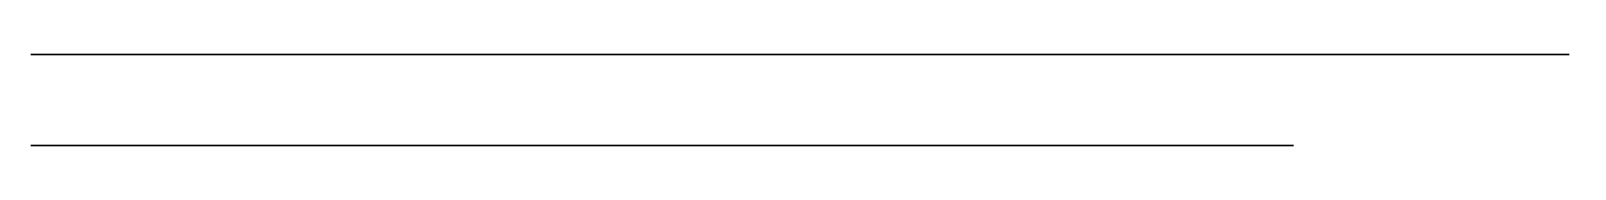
# Model space of a CAD drawing. Extents: x -0.03 to 0.814, y -0.39 to 0.39.
# Drawn here: x -0.03 to 0.814, y -0.39 to -0.34 of the extents above.
import ezdxf

# ---------------------------------------------------------------- set-up
doc = ezdxf.new("R2010")
doc.units = 0
doc.header["$MEASUREMENT"] = 0
doc.layers.get('0').update_dxf_attribs({"color": 8, "linetype": 'CONTINUOUS'})

msp = doc.modelspace()

# ---------------------------------------------------------------- linework, layer by layer
at = {"color": 3, "extrusion": (0, 1, 0), "elevation": -0.34}
msp.add_lwpolyline([(0, 0.14626), (-0.8, 0.19626), (-0.81, 0.27626, -0.546571), (-0.69, 0.37626), (-0.13, 0.28626), (-0.14, 0.31626, -0.274505), (-0.04, 0.77626, -0.748103), (0, 0.75626, 0.088945)], format="xyb", dxfattribs=at)
msp.add_lwpolyline([(0, 0.75626), (0, 0.14626)], dxfattribs=at)
at = {"color": 14, "extrusion": (0, 1, 0), "elevation": -0.34}
msp.add_lwpolyline([(-0.13, 0.15626), (-0.06, -0.00374), (-0.04, -0.00374), (-0.08031, 0.15128)], dxfattribs=at)
at = {"color": 14, "extrusion": (0, 1, 0), "elevation": -0.39}
msp.add_lwpolyline([(-0.64, -0.00374), (-0.66, 0.57626), (-0.3, 0.54626), (0.03, 0.47626), (0.02481, 0.4518), (-0.30365, 0.52148), (-0.63405, 0.54901), (-0.61501, -0.00288)], close=True, dxfattribs=at)
for points in [[(0.3, -0.34, 0.54626), (0.30365, -0.34, 0.52148), (-0.02481, -0.34, 0.4518), (-0.03, -0.34, 0.47626)], [(0.63405, -0.34, 0.54901), (0.66, -0.34, 0.57626), (0.3, -0.34, 0.54626), (0.30365, -0.34, 0.52148)], [(0.64, -0.34, -0.00374), (0.61501, -0.34, -0.00288), (0.63405, -0.34, 0.54901), (0.66, -0.34, 0.57626)]]:
    msp.add_3dface(points)
at = {"color": 14}
msp.add_3dface([(0.3, -0.39, 0.54626), (0.30365, -0.39, 0.52148), (-0.02481, -0.39, 0.4518), (-0.03, -0.39, 0.47626)], dxfattribs=at)
at = {"color": 24}
for points in [[(0.63405, -0.39, 0.54901), (0.66, -0.39, 0.57626), (0.3, -0.39, 0.54626), (0.30365, -0.39, 0.52148)], [(0.64, -0.39, -0.00374), (0.61501, -0.39, -0.00288), (0.63405, -0.39, 0.54901), (0.66, -0.39, 0.57626)]]:
    msp.add_3dface(points, dxfattribs=at)

doc.saveas('drawing.dxf')
